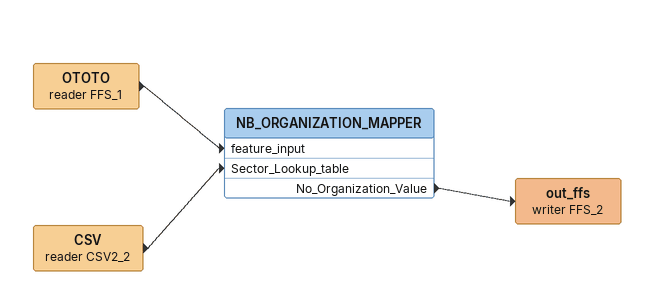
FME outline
OTOTO (reader FFS_1)
    -> NB_ORGANIZATION_MAPPER [feature_input]
CSV (reader CSV2_2)
    -> NB_ORGANIZATION_MAPPER [Sector_Lookup_table]
NB_ORGANIZATION_MAPPER
    No_Organization_Value -> out_ffs (writer FFS_2)
out_ffs (writer FFS_2)
